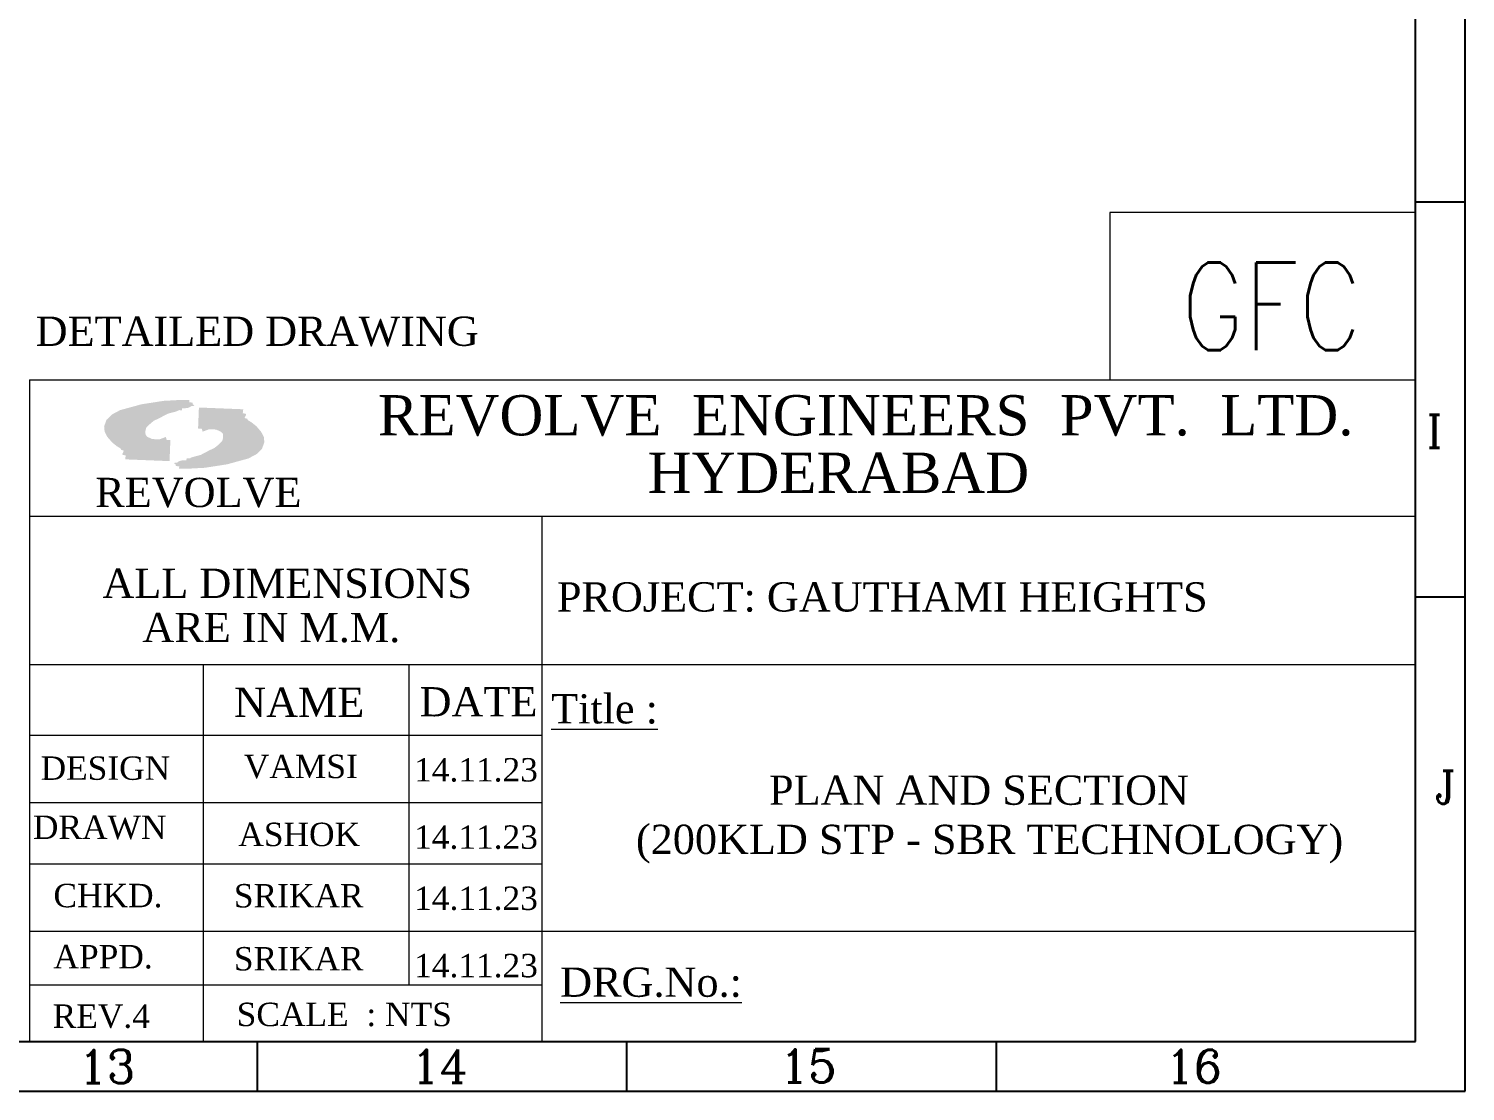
# Model space of a CAD drawing. Header units: millimetres. Extents: x -586673698 to -573385747, y -389867798 to -389752240.
# Drawn here: x -586616213 to -586598554, y -389809116 to -389796053 of the extents above; entities that cross this region are included whole.
import ezdxf

# ---------------------------------------------------------------- set-up
doc = ezdxf.new("R2010")
doc.units = ezdxf.units.MM
doc.header["$LTSCALE"] = 100
for name, color, linetype in [('A-TEXT-ROOM-100', 4, 'Continuous'), ('DT-PL-SHAFT', 230, 'Continuous'), ('LINE', 9, 'Continuous'), ('T', 2, 'Continuous')]:
    doc.layers.add(name, color=color, linetype=linetype)
doc.styles.add('ROMANTIC', font='romantic.ttf')
doc.styles.add('simplex-0.8', font='simplex.shx', dxfattribs={"width": 0.8})
doc.styles.add('style1', font='romanc.shx')

# ---------------------------------------------------------------- blocks, each defined once
blk = doc.blocks.new('SHEET')
at = {"color": 7}
for p, q in [((1476, -988.65), (1476, 13.35)), ((1464, -976.65), (1464, 1.35)), ((1464, -773.85), (1476, -773.85)), ((1464, -869.25), (1476, -869.25)), ((12, -976.65), (1464, -976.65)), ((1184.25, -976.65), (1184.25, -988.65)), ((1273.5, -976.65), (1273.5, -988.65)), ((1273.5, -976.65), (1273.5, -988.65)), ((1362.75, -976.65), (1362.75, -988.65)), ((0, -988.65), (1476, -988.65))]:
    blk.add_line(p, q, dxfattribs=at)
at = {"layer": 'T', "color": 7, "style": 'style1'}
for s, p in [('I', (1466.67, -833.27)), ('J', (1468.63, -919.24)), ('13', (1141.11, -986.68)), ('14', (1221.44, -986.58)), ('15', (1310.48, -986.52)), ('16', (1403.6, -986.64))]:
    blk.add_text(s, height=8, dxfattribs=at).set_placement(p)

msp = doc.modelspace()

# ---------------------------------------------------------------- hatches: boundary and pattern name
at = {"linetype": 'ByBlock', "lineweight": 13}
for points in [[(-586615258.5, -389800862.4), (-586615286.4, -389800943.3), (-586615280.7, -389801005.1), (-586615246.4, -389801072), (-586615187.5, -389801140), (-586615127.8, -389801187.5), (-586615083.7, -389801213.8), (-586615076.2, -389801230.5), (-586615043.7, -389801240), (-586615061.7, -389801280.3), (-586615058.1, -389801292.8), (-586615021.4, -389801298.3), (-586615027.5, -389801347.3), (-586614482.3, -389801369.1), (-586614472, -389801111.2), (-586614517.1, -389801109.4), (-586614527.9, -389801072), (-586614607.1, -389801101.7), (-586614693.2, -389801098.2), (-586614753.7, -389801071.2), (-586614777.3, -389801045.7), (-586614779.6, -389801000.5), (-586614769.8, -389800959.9), (-586614744, -389800932.2), (-586614714.2, -389800904.7), (-586614676, -389800873.4), (-586614604.8, -389800839.3), (-586614504.2, -389800786), (-586614396.3, -389800757.5), (-586614366.9, -389800742.2), (-586614330, -389800743.7), (-586614329.1, -389800719.2), (-586614267.4, -389800717.5), (-586614234.1, -389800706.5), (-586614213, -389800691), (-586614188.4, -389800692), (-586614175.8, -389800684.3), (-586614195.8, -389800671.2), (-586614199, -389800650.5), (-586614239.9, -389800644.8), (-586614238.7, -389800616.2), (-586614337.3, -389800616.3), (-586614555.3, -389800628.1), (-586614828, -389800670.5), (-586615089.5, -389800742.1), (-586615190.2, -389800795.5)], [(-586615258.5, -389800862.4), (-586615286.4, -389800943.3), (-586615280.7, -389801005.1), (-586615246.4, -389801072), (-586615187.5, -389801140), (-586615127.8, -389801187.5), (-586615083.7, -389801213.8), (-586615076.2, -389801230.5), (-586615043.7, -389801240), (-586615061.7, -389801280.3), (-586615058.1, -389801292.8), (-586615021.4, -389801298.3), (-586615027.5, -389801347.3), (-586614482.3, -389801369.1), (-586614472, -389801111.2), (-586614517.1, -389801109.4), (-586614527.9, -389801072), (-586614607.1, -389801101.7), (-586614693.2, -389801098.2), (-586614753.7, -389801071.2), (-586614777.3, -389801045.7), (-586614779.6, -389801000.5), (-586614769.8, -389800959.9), (-586614744, -389800932.2), (-586614714.2, -389800904.7), (-586614676, -389800873.4), (-586614604.8, -389800839.3), (-586614504.2, -389800786), (-586614396.3, -389800757.5), (-586614366.9, -389800742.2), (-586614330, -389800743.7), (-586614329.1, -389800719.2), (-586614267.4, -389800717.5), (-586614234.1, -389800706.5), (-586614213, -389800691), (-586614188.4, -389800692), (-586614175.8, -389800684.3), (-586614195.8, -389800671.2), (-586614199, -389800650.5), (-586614239.9, -389800644.8), (-586614238.7, -389800616.2), (-586614337.3, -389800616.3), (-586614555.3, -389800628.1), (-586614828, -389800670.5), (-586615089.5, -389800742.1), (-586615190.2, -389800795.5)], [(-586615258.5, -389800862.4), (-586615286.4, -389800943.3), (-586615280.7, -389801005.1), (-586615246.4, -389801072), (-586615187.5, -389801140), (-586615127.8, -389801187.5), (-586615083.7, -389801213.8), (-586615076.2, -389801230.5), (-586615043.7, -389801240), (-586615061.7, -389801280.3), (-586615058.1, -389801292.8), (-586615021.4, -389801298.3), (-586615027.5, -389801347.3), (-586614482.3, -389801369.1), (-586614472, -389801111.2), (-586614517.1, -389801109.4), (-586614527.9, -389801072), (-586614607.1, -389801101.7), (-586614693.2, -389801098.2), (-586614753.7, -389801071.2), (-586614777.3, -389801045.7), (-586614779.6, -389801000.5), (-586614769.8, -389800959.9), (-586614744, -389800932.2), (-586614714.2, -389800904.7), (-586614676, -389800873.4), (-586614604.8, -389800839.3), (-586614504.2, -389800786), (-586614396.3, -389800757.5), (-586614366.9, -389800742.2), (-586614330, -389800743.7), (-586614329.1, -389800719.2), (-586614267.4, -389800717.5), (-586614234.1, -389800706.5), (-586614213, -389800691), (-586614188.4, -389800692), (-586614175.8, -389800684.3), (-586614195.8, -389800671.2), (-586614199, -389800650.5), (-586614239.9, -389800644.8), (-586614238.7, -389800616.2), (-586614337.3, -389800616.3), (-586614555.3, -389800628.1), (-586614828, -389800670.5), (-586615089.5, -389800742.1), (-586615190.2, -389800795.5)], [(-586615258.5, -389800862.4), (-586615286.4, -389800943.3), (-586615280.7, -389801005.1), (-586615246.4, -389801072), (-586615187.5, -389801140), (-586615127.8, -389801187.5), (-586615083.7, -389801213.8), (-586615076.2, -389801230.5), (-586615043.7, -389801240), (-586615061.7, -389801280.3), (-586615058.1, -389801292.8), (-586615021.4, -389801298.3), (-586615027.5, -389801347.3), (-586614482.3, -389801369.1), (-586614472, -389801111.2), (-586614517.1, -389801109.4), (-586614527.9, -389801072), (-586614607.1, -389801101.7), (-586614693.2, -389801098.2), (-586614753.7, -389801071.2), (-586614777.3, -389801045.7), (-586614779.6, -389801000.5), (-586614769.8, -389800959.9), (-586614744, -389800932.2), (-586614714.2, -389800904.7), (-586614676, -389800873.4), (-586614604.8, -389800839.3), (-586614504.2, -389800786), (-586614396.3, -389800757.5), (-586614366.9, -389800742.2), (-586614330, -389800743.7), (-586614329.1, -389800719.2), (-586614267.4, -389800717.5), (-586614234.1, -389800706.5), (-586614213, -389800691), (-586614188.4, -389800692), (-586614175.8, -389800684.3), (-586614195.8, -389800671.2), (-586614199, -389800650.5), (-586614239.9, -389800644.8), (-586614238.7, -389800616.2), (-586614337.3, -389800616.3), (-586614555.3, -389800628.1), (-586614828, -389800670.5), (-586615089.5, -389800742.1), (-586615190.2, -389800795.5)], [(-586615258.5, -389800862.4), (-586615286.4, -389800943.3), (-586615280.7, -389801005.1), (-586615246.4, -389801072), (-586615187.5, -389801140), (-586615127.8, -389801187.5), (-586615083.7, -389801213.8), (-586615076.2, -389801230.5), (-586615043.7, -389801240), (-586615061.7, -389801280.3), (-586615058.1, -389801292.8), (-586615021.4, -389801298.3), (-586615027.5, -389801347.3), (-586614482.3, -389801369.1), (-586614472, -389801111.2), (-586614517.1, -389801109.4), (-586614527.9, -389801072), (-586614607.1, -389801101.7), (-586614693.2, -389801098.2), (-586614753.7, -389801071.2), (-586614777.3, -389801045.7), (-586614779.6, -389801000.5), (-586614769.8, -389800959.9), (-586614744, -389800932.2), (-586614714.2, -389800904.7), (-586614676, -389800873.4), (-586614604.8, -389800839.3), (-586614504.2, -389800786), (-586614396.3, -389800757.5), (-586614366.9, -389800742.2), (-586614330, -389800743.7), (-586614329.1, -389800719.2), (-586614267.4, -389800717.5), (-586614234.1, -389800706.5), (-586614213, -389800691), (-586614188.4, -389800692), (-586614175.8, -389800684.3), (-586614195.8, -389800671.2), (-586614199, -389800650.5), (-586614239.9, -389800644.8), (-586614238.7, -389800616.2), (-586614337.3, -389800616.3), (-586614555.3, -389800628.1), (-586614828, -389800670.5), (-586615089.5, -389800742.1), (-586615190.2, -389800795.5)], [(-586615258.5, -389800862.4), (-586615286.4, -389800943.3), (-586615280.7, -389801005.1), (-586615246.4, -389801072), (-586615187.5, -389801140), (-586615127.8, -389801187.5), (-586615083.7, -389801213.8), (-586615076.2, -389801230.5), (-586615043.7, -389801240), (-586615061.7, -389801280.3), (-586615058.1, -389801292.8), (-586615021.4, -389801298.3), (-586615027.5, -389801347.3), (-586614482.3, -389801369.1), (-586614472, -389801111.2), (-586614517.1, -389801109.4), (-586614527.9, -389801072), (-586614607.1, -389801101.7), (-586614693.2, -389801098.2), (-586614753.7, -389801071.2), (-586614777.3, -389801045.7), (-586614779.6, -389801000.5), (-586614769.8, -389800959.9), (-586614744, -389800932.2), (-586614714.2, -389800904.7), (-586614676, -389800873.4), (-586614604.8, -389800839.3), (-586614504.2, -389800786), (-586614396.3, -389800757.5), (-586614366.9, -389800742.2), (-586614330, -389800743.7), (-586614329.1, -389800719.2), (-586614267.4, -389800717.5), (-586614234.1, -389800706.5), (-586614213, -389800691), (-586614188.4, -389800692), (-586614175.8, -389800684.3), (-586614195.8, -389800671.2), (-586614199, -389800650.5), (-586614239.9, -389800644.8), (-586614238.7, -389800616.2), (-586614337.3, -389800616.3), (-586614555.3, -389800628.1), (-586614828, -389800670.5), (-586615089.5, -389800742.1), (-586615190.2, -389800795.5)], [(-586615258.5, -389800862.4), (-586615286.4, -389800943.3), (-586615280.7, -389801005.1), (-586615246.4, -389801072), (-586615187.5, -389801140), (-586615127.8, -389801187.5), (-586615083.7, -389801213.8), (-586615076.2, -389801230.5), (-586615043.7, -389801240), (-586615061.7, -389801280.3), (-586615058.1, -389801292.8), (-586615021.4, -389801298.3), (-586615027.5, -389801347.3), (-586614482.3, -389801369.1), (-586614472, -389801111.2), (-586614517.1, -389801109.4), (-586614527.9, -389801072), (-586614607.1, -389801101.7), (-586614693.2, -389801098.2), (-586614753.7, -389801071.2), (-586614777.3, -389801045.7), (-586614779.6, -389801000.5), (-586614769.8, -389800959.9), (-586614744, -389800932.2), (-586614714.2, -389800904.7), (-586614676, -389800873.4), (-586614604.8, -389800839.3), (-586614504.2, -389800786), (-586614396.3, -389800757.5), (-586614366.9, -389800742.2), (-586614330, -389800743.7), (-586614329.1, -389800719.2), (-586614267.4, -389800717.5), (-586614234.1, -389800706.5), (-586614213, -389800691), (-586614188.4, -389800692), (-586614175.8, -389800684.3), (-586614195.8, -389800671.2), (-586614199, -389800650.5), (-586614239.9, -389800644.8), (-586614238.7, -389800616.2), (-586614337.3, -389800616.3), (-586614555.3, -389800628.1), (-586614828, -389800670.5), (-586615089.5, -389800742.1), (-586615190.2, -389800795.5)], [(-586615258.5, -389800862.4), (-586615286.4, -389800943.3), (-586615280.7, -389801005.1), (-586615246.4, -389801072), (-586615187.5, -389801140), (-586615127.8, -389801187.5), (-586615083.7, -389801213.8), (-586615076.2, -389801230.5), (-586615043.7, -389801240), (-586615061.7, -389801280.3), (-586615058.1, -389801292.8), (-586615021.4, -389801298.3), (-586615027.5, -389801347.3), (-586614482.3, -389801369.1), (-586614472, -389801111.2), (-586614517.1, -389801109.4), (-586614527.9, -389801072), (-586614607.1, -389801101.7), (-586614693.2, -389801098.2), (-586614753.7, -389801071.2), (-586614777.3, -389801045.7), (-586614779.6, -389801000.5), (-586614769.8, -389800959.9), (-586614744, -389800932.2), (-586614714.2, -389800904.7), (-586614676, -389800873.4), (-586614604.8, -389800839.3), (-586614504.2, -389800786), (-586614396.3, -389800757.5), (-586614366.9, -389800742.2), (-586614330, -389800743.7), (-586614329.1, -389800719.2), (-586614267.4, -389800717.5), (-586614234.1, -389800706.5), (-586614213, -389800691), (-586614188.4, -389800692), (-586614175.8, -389800684.3), (-586614195.8, -389800671.2), (-586614199, -389800650.5), (-586614239.9, -389800644.8), (-586614238.7, -389800616.2), (-586614337.3, -389800616.3), (-586614555.3, -389800628.1), (-586614828, -389800670.5), (-586615089.5, -389800742.1), (-586615190.2, -389800795.5)], [(-586613345, -389801216.6), (-586613317.2, -389801135.7), (-586613322.9, -389801073.9), (-586613357.2, -389801007), (-586613416, -389800939), (-586613475.7, -389800891.5), (-586613519.8, -389800865.2), (-586613527.4, -389800848.5), (-586613559.9, -389800839), (-586613541.8, -389800798.7), (-586613545.4, -389800786.2), (-586613582.2, -389800780.7), (-586613576.1, -389800731.7), (-586614121.3, -389800709.9), (-586614131.6, -389800967.8), (-586614086.5, -389800969.6), (-586614075.7, -389801007), (-586613996.5, -389800977.3), (-586613910.4, -389800980.8), (-586613849.9, -389801007.8), (-586613826.3, -389801033.3), (-586613824, -389801078.5), (-586613833.8, -389801119.1), (-586613859.5, -389801146.8), (-586613889.4, -389801174.3), (-586613927.6, -389801205.6), (-586613998.7, -389801239.7), (-586614099.4, -389801293), (-586614207.3, -389801321.5), (-586614236.6, -389801336.8), (-586614273.5, -389801335.3), (-586614274.5, -389801359.8), (-586614336.2, -389801361.5), (-586614369.4, -389801372.5), (-586614390.6, -389801388), (-586614415.2, -389801387), (-586614427.8, -389801394.7), (-586614407.8, -389801407.8), (-586614404.5, -389801428.5), (-586614363.7, -389801434.2), (-586614364.8, -389801462.8), (-586614266.3, -389801462.7), (-586614048.2, -389801450.9), (-586613775.6, -389801408.5), (-586613514.1, -389801336.9), (-586613413.4, -389801283.5)], [(-586613345, -389801216.6), (-586613317.2, -389801135.7), (-586613322.9, -389801073.9), (-586613357.2, -389801007), (-586613416, -389800939), (-586613475.7, -389800891.5), (-586613519.8, -389800865.2), (-586613527.4, -389800848.5), (-586613559.9, -389800839), (-586613541.8, -389800798.7), (-586613545.4, -389800786.2), (-586613582.2, -389800780.7), (-586613576.1, -389800731.7), (-586614121.3, -389800709.9), (-586614131.6, -389800967.8), (-586614086.5, -389800969.6), (-586614075.7, -389801007), (-586613996.5, -389800977.3), (-586613910.4, -389800980.8), (-586613849.9, -389801007.8), (-586613826.3, -389801033.3), (-586613824, -389801078.5), (-586613833.8, -389801119.1), (-586613859.5, -389801146.8), (-586613889.4, -389801174.3), (-586613927.6, -389801205.6), (-586613998.7, -389801239.7), (-586614099.4, -389801293), (-586614207.3, -389801321.5), (-586614236.6, -389801336.8), (-586614273.5, -389801335.3), (-586614274.5, -389801359.8), (-586614336.2, -389801361.5), (-586614369.4, -389801372.5), (-586614390.6, -389801388), (-586614415.2, -389801387), (-586614427.8, -389801394.7), (-586614407.8, -389801407.8), (-586614404.5, -389801428.5), (-586614363.7, -389801434.2), (-586614364.8, -389801462.8), (-586614266.3, -389801462.7), (-586614048.2, -389801450.9), (-586613775.6, -389801408.5), (-586613514.1, -389801336.9), (-586613413.4, -389801283.5)], [(-586613345, -389801216.6), (-586613317.2, -389801135.7), (-586613322.9, -389801073.9), (-586613357.2, -389801007), (-586613416, -389800939), (-586613475.7, -389800891.5), (-586613519.8, -389800865.2), (-586613527.4, -389800848.5), (-586613559.9, -389800839), (-586613541.8, -389800798.7), (-586613545.4, -389800786.2), (-586613582.2, -389800780.7), (-586613576.1, -389800731.7), (-586614121.3, -389800709.9), (-586614131.6, -389800967.8), (-586614086.5, -389800969.6), (-586614075.7, -389801007), (-586613996.5, -389800977.3), (-586613910.4, -389800980.8), (-586613849.9, -389801007.8), (-586613826.3, -389801033.3), (-586613824, -389801078.5), (-586613833.8, -389801119.1), (-586613859.5, -389801146.8), (-586613889.4, -389801174.3), (-586613927.6, -389801205.6), (-586613998.7, -389801239.7), (-586614099.4, -389801293), (-586614207.3, -389801321.5), (-586614236.6, -389801336.8), (-586614273.5, -389801335.3), (-586614274.5, -389801359.8), (-586614336.2, -389801361.5), (-586614369.4, -389801372.5), (-586614390.6, -389801388), (-586614415.2, -389801387), (-586614427.8, -389801394.7), (-586614407.8, -389801407.8), (-586614404.5, -389801428.5), (-586614363.7, -389801434.2), (-586614364.8, -389801462.8), (-586614266.3, -389801462.7), (-586614048.2, -389801450.9), (-586613775.6, -389801408.5), (-586613514.1, -389801336.9), (-586613413.4, -389801283.5)], [(-586613345, -389801216.6), (-586613317.2, -389801135.7), (-586613322.9, -389801073.9), (-586613357.2, -389801007), (-586613416, -389800939), (-586613475.7, -389800891.5), (-586613519.8, -389800865.2), (-586613527.4, -389800848.5), (-586613559.9, -389800839), (-586613541.8, -389800798.7), (-586613545.4, -389800786.2), (-586613582.2, -389800780.7), (-586613576.1, -389800731.7), (-586614121.3, -389800709.9), (-586614131.6, -389800967.8), (-586614086.5, -389800969.6), (-586614075.7, -389801007), (-586613996.5, -389800977.3), (-586613910.4, -389800980.8), (-586613849.9, -389801007.8), (-586613826.3, -389801033.3), (-586613824, -389801078.5), (-586613833.8, -389801119.1), (-586613859.5, -389801146.8), (-586613889.4, -389801174.3), (-586613927.6, -389801205.6), (-586613998.7, -389801239.7), (-586614099.4, -389801293), (-586614207.3, -389801321.5), (-586614236.6, -389801336.8), (-586614273.5, -389801335.3), (-586614274.5, -389801359.8), (-586614336.2, -389801361.5), (-586614369.4, -389801372.5), (-586614390.6, -389801388), (-586614415.2, -389801387), (-586614427.8, -389801394.7), (-586614407.8, -389801407.8), (-586614404.5, -389801428.5), (-586614363.7, -389801434.2), (-586614364.8, -389801462.8), (-586614266.3, -389801462.7), (-586614048.2, -389801450.9), (-586613775.6, -389801408.5), (-586613514.1, -389801336.9), (-586613413.4, -389801283.5)], [(-586613345, -389801216.6), (-586613317.2, -389801135.7), (-586613322.9, -389801073.9), (-586613357.2, -389801007), (-586613416, -389800939), (-586613475.7, -389800891.5), (-586613519.8, -389800865.2), (-586613527.4, -389800848.5), (-586613559.9, -389800839), (-586613541.8, -389800798.7), (-586613545.4, -389800786.2), (-586613582.2, -389800780.7), (-586613576.1, -389800731.7), (-586614121.3, -389800709.9), (-586614131.6, -389800967.8), (-586614086.5, -389800969.6), (-586614075.7, -389801007), (-586613996.5, -389800977.3), (-586613910.4, -389800980.8), (-586613849.9, -389801007.8), (-586613826.3, -389801033.3), (-586613824, -389801078.5), (-586613833.8, -389801119.1), (-586613859.5, -389801146.8), (-586613889.4, -389801174.3), (-586613927.6, -389801205.6), (-586613998.7, -389801239.7), (-586614099.4, -389801293), (-586614207.3, -389801321.5), (-586614236.6, -389801336.8), (-586614273.5, -389801335.3), (-586614274.5, -389801359.8), (-586614336.2, -389801361.5), (-586614369.4, -389801372.5), (-586614390.6, -389801388), (-586614415.2, -389801387), (-586614427.8, -389801394.7), (-586614407.8, -389801407.8), (-586614404.5, -389801428.5), (-586614363.7, -389801434.2), (-586614364.8, -389801462.8), (-586614266.3, -389801462.7), (-586614048.2, -389801450.9), (-586613775.6, -389801408.5), (-586613514.1, -389801336.9), (-586613413.4, -389801283.5)], [(-586613345, -389801216.6), (-586613317.2, -389801135.7), (-586613322.9, -389801073.9), (-586613357.2, -389801007), (-586613416, -389800939), (-586613475.7, -389800891.5), (-586613519.8, -389800865.2), (-586613527.4, -389800848.5), (-586613559.9, -389800839), (-586613541.8, -389800798.7), (-586613545.4, -389800786.2), (-586613582.2, -389800780.7), (-586613576.1, -389800731.7), (-586614121.3, -389800709.9), (-586614131.6, -389800967.8), (-586614086.5, -389800969.6), (-586614075.7, -389801007), (-586613996.5, -389800977.3), (-586613910.4, -389800980.8), (-586613849.9, -389801007.8), (-586613826.3, -389801033.3), (-586613824, -389801078.5), (-586613833.8, -389801119.1), (-586613859.5, -389801146.8), (-586613889.4, -389801174.3), (-586613927.6, -389801205.6), (-586613998.7, -389801239.7), (-586614099.4, -389801293), (-586614207.3, -389801321.5), (-586614236.6, -389801336.8), (-586614273.5, -389801335.3), (-586614274.5, -389801359.8), (-586614336.2, -389801361.5), (-586614369.4, -389801372.5), (-586614390.6, -389801388), (-586614415.2, -389801387), (-586614427.8, -389801394.7), (-586614407.8, -389801407.8), (-586614404.5, -389801428.5), (-586614363.7, -389801434.2), (-586614364.8, -389801462.8), (-586614266.3, -389801462.7), (-586614048.2, -389801450.9), (-586613775.6, -389801408.5), (-586613514.1, -389801336.9), (-586613413.4, -389801283.5)], [(-586613345, -389801216.6), (-586613317.2, -389801135.7), (-586613322.9, -389801073.9), (-586613357.2, -389801007), (-586613416, -389800939), (-586613475.7, -389800891.5), (-586613519.8, -389800865.2), (-586613527.4, -389800848.5), (-586613559.9, -389800839), (-586613541.8, -389800798.7), (-586613545.4, -389800786.2), (-586613582.2, -389800780.7), (-586613576.1, -389800731.7), (-586614121.3, -389800709.9), (-586614131.6, -389800967.8), (-586614086.5, -389800969.6), (-586614075.7, -389801007), (-586613996.5, -389800977.3), (-586613910.4, -389800980.8), (-586613849.9, -389801007.8), (-586613826.3, -389801033.3), (-586613824, -389801078.5), (-586613833.8, -389801119.1), (-586613859.5, -389801146.8), (-586613889.4, -389801174.3), (-586613927.6, -389801205.6), (-586613998.7, -389801239.7), (-586614099.4, -389801293), (-586614207.3, -389801321.5), (-586614236.6, -389801336.8), (-586614273.5, -389801335.3), (-586614274.5, -389801359.8), (-586614336.2, -389801361.5), (-586614369.4, -389801372.5), (-586614390.6, -389801388), (-586614415.2, -389801387), (-586614427.8, -389801394.7), (-586614407.8, -389801407.8), (-586614404.5, -389801428.5), (-586614363.7, -389801434.2), (-586614364.8, -389801462.8), (-586614266.3, -389801462.7), (-586614048.2, -389801450.9), (-586613775.6, -389801408.5), (-586613514.1, -389801336.9), (-586613413.4, -389801283.5)], [(-586613345, -389801216.6), (-586613317.2, -389801135.7), (-586613322.9, -389801073.9), (-586613357.2, -389801007), (-586613416, -389800939), (-586613475.7, -389800891.5), (-586613519.8, -389800865.2), (-586613527.4, -389800848.5), (-586613559.9, -389800839), (-586613541.8, -389800798.7), (-586613545.4, -389800786.2), (-586613582.2, -389800780.7), (-586613576.1, -389800731.7), (-586614121.3, -389800709.9), (-586614131.6, -389800967.8), (-586614086.5, -389800969.6), (-586614075.7, -389801007), (-586613996.5, -389800977.3), (-586613910.4, -389800980.8), (-586613849.9, -389801007.8), (-586613826.3, -389801033.3), (-586613824, -389801078.5), (-586613833.8, -389801119.1), (-586613859.5, -389801146.8), (-586613889.4, -389801174.3), (-586613927.6, -389801205.6), (-586613998.7, -389801239.7), (-586614099.4, -389801293), (-586614207.3, -389801321.5), (-586614236.6, -389801336.8), (-586614273.5, -389801335.3), (-586614274.5, -389801359.8), (-586614336.2, -389801361.5), (-586614369.4, -389801372.5), (-586614390.6, -389801388), (-586614415.2, -389801387), (-586614427.8, -389801394.7), (-586614407.8, -389801407.8), (-586614404.5, -389801428.5), (-586614363.7, -389801434.2), (-586614364.8, -389801462.8), (-586614266.3, -389801462.7), (-586614048.2, -389801450.9), (-586613775.6, -389801408.5), (-586613514.1, -389801336.9), (-586613413.4, -389801283.5)]]:
    msp.add_hatch(color=140, dxfattribs=at).paths.add_polyline_path(points)
at = {"layer": 'DT-PL-SHAFT', "lineweight": 13, "ltscale": 15}
h = msp.add_hatch(dxfattribs=at)
h.set_pattern_fill('AR-B88', color=4, scale=20)
h.set_pattern_definition([(0, (-585754551.69, -389664685.21), (0, 160), []), (90, (-585754551.69, -389664685.214), (-80, 160), [160, -160])])
h.paths.add_polyline_path([(-586603668.5, -389796815.4), (-586603668.5, -389796506.3)], flags=16)
h.paths.add_polyline_path([(-586630729.4, -389796910.9), (-586630729.4, -389796310.9), (-586638029.2, -389796310.9), (-586638029.2, -389796910.9)])

# ---------------------------------------------------------------- linework, layer by layer
at = {"color": 7, "linetype": 'ByBlock', "lineweight": 13}
for p, q in [((-586616203.9, -389800369.7, -234.9), (-586599164.5, -389800369.7, -234.9)), ((-586616203.9, -389800369.7, -234.9), (-586616203.9, -389808505.4, -234.9)), ((-586616203.9, -389800369.7, -234.9), (-586599164.5, -389800369.7, -234.9)), ((-586616203.9, -389800369.7, -234.9), (-586599164.5, -389800369.7, -234.9)), ((-586616203.9, -389800369.7, -234.9), (-586599164.5, -389800369.7, -234.9)), ((-586616203.9, -389802044.8, -234.9), (-586599164.5, -389802044.8, -234.9)), ((-586616203.9, -389802044.8, -234.9), (-586599164.5, -389802044.8, -234.9)), ((-586616203.9, -389802044.8, -234.9), (-586599164.5, -389802044.8, -234.9)), ((-586616203.9, -389802044.8, -234.9), (-586599164.5, -389802044.8, -234.9)), ((-586616203.9, -389802044.8, -234.9), (-586599164.5, -389802044.8, -234.9)), ((-586616203.9, -389802044.8, -234.9), (-586599164.5, -389802044.8, -234.9)), ((-586616203.9, -389802044.8, -234.9), (-586599164.5, -389802044.8, -234.9)), ((-586616203.9, -389802044.8, -234.9), (-586599164.5, -389802044.8, -234.9)), ((-586609900.3, -389808504.2, -234.9), (-586609900.3, -389802044.8, -234.9)), ((-586609900.3, -389808504.2, -234.9), (-586609900.3, -389802044.8, -234.9)), ((-586609900.3, -389808504.2, -234.9), (-586609900.3, -389802044.8, -234.9)), ((-586609900.3, -389808504.2, -234.9), (-586609900.3, -389802044.8, -234.9)), ((-586609900.3, -389808504.2, -234.9), (-586609900.3, -389802044.8, -234.9)), ((-586609900.3, -389808504.2, -234.9), (-586609900.3, -389802044.8, -234.9)), ((-586609900.3, -389808504.2, -234.9), (-586609900.3, -389802044.8, -234.9)), ((-586609900.3, -389808504.2, -234.9), (-586609900.3, -389802044.8, -234.9)), ((-586616203.9, -389803869.1, -234.9), (-586609900.3, -389803869.1, -234.9)), ((-586616203.9, -389803869.1, -234.9), (-586609900.3, -389803869.1, -234.9)), ((-586616203.9, -389803869.1, -234.9), (-586609900.3, -389803869.1, -234.9)), ((-586616203.9, -389803869.1, -234.9), (-586609900.3, -389803869.1, -234.9)), ((-586616203.9, -389803869.1, -234.9), (-586609900.3, -389803869.1, -234.9)), ((-586616203.9, -389803869.1, -234.9), (-586609900.3, -389803869.1, -234.9)), ((-586616203.9, -389803869.1, -234.9), (-586609900.3, -389803869.1, -234.9)), ((-586616203.9, -389803869.1, -234.9), (-586609900.3, -389803869.1, -234.9)), ((-586614065.1, -389808504.2, -234.9), (-586614065.1, -389803869.1, -234.9)), ((-586614065.1, -389808504.2, -234.9), (-586614065.1, -389803869.1, -234.9)), ((-586614065.1, -389808504.2, -234.9), (-586614065.1, -389803869.1, -234.9)), ((-586614065.1, -389808504.2, -234.9), (-586614065.1, -389803869.1, -234.9)), ((-586614065.1, -389808504.2, -234.9), (-586614065.1, -389803869.1, -234.9)), ((-586614065.1, -389808504.2, -234.9), (-586614065.1, -389803869.1, -234.9)), ((-586614065.1, -389808504.2, -234.9), (-586614065.1, -389803869.1, -234.9)), ((-586614065.1, -389808504.2, -234.9), (-586614065.1, -389803869.1, -234.9)), ((-586611536.3, -389807808.6, -234.9), (-586611536.3, -389803869.1, -234.9)), ((-586611536.3, -389807808.6, -234.9), (-586611536.3, -389803869.1, -234.9)), ((-586611536.3, -389807808.6, -234.9), (-586611536.3, -389803869.1, -234.9)), ((-586611536.3, -389807808.6, -234.9), (-586611536.3, -389803869.1, -234.9)), ((-586611536.3, -389807808.6, -234.9), (-586611536.3, -389803869.1, -234.9)), ((-586611536.3, -389807808.6, -234.9), (-586611536.3, -389803869.1, -234.9)), ((-586611536.3, -389807808.6, -234.9), (-586611536.3, -389803869.1, -234.9)), ((-586611536.3, -389807808.6, -234.9), (-586611536.3, -389803869.1, -234.9)), ((-586609900.3, -389803869.1, -234.9), (-586599164.5, -389803869.1, -234.9)), ((-586609900.3, -389803869.1, -234.9), (-586599164.5, -389803869.1, -234.9)), ((-586609900.3, -389803869.1, -234.9), (-586599164.5, -389803869.1, -234.9)), ((-586609900.3, -389803869.1, -234.9), (-586599164.5, -389803869.1, -234.9)), ((-586609900.3, -389803869.1, -234.9), (-586599164.5, -389803869.1, -234.9)), ((-586609900.3, -389803869.1, -234.9), (-586599164.5, -389803869.1, -234.9)), ((-586609900.3, -389803869.1, -234.9), (-586599164.5, -389803869.1, -234.9)), ((-586609900.3, -389803869.1, -234.9), (-586599164.5, -389803869.1, -234.9)), ((-586616203.9, -389804740.3, -234.9), (-586609900.3, -389804740.3, -234.9)), ((-586616203.9, -389804740.3, -234.9), (-586609900.3, -389804740.3, -234.9)), ((-586616203.9, -389804740.3, -234.9), (-586609900.3, -389804740.3, -234.9)), ((-586616203.9, -389804740.3, -234.9), (-586609900.3, -389804740.3, -234.9)), ((-586616203.9, -389804740.3, -234.9), (-586609900.3, -389804740.3, -234.9)), ((-586616203.9, -389804740.3, -234.9), (-586609900.3, -389804740.3, -234.9)), ((-586616203.9, -389804740.3, -234.9), (-586609900.3, -389804740.3, -234.9)), ((-586616203.9, -389804740.3, -234.9), (-586609900.3, -389804740.3, -234.9)), ((-586616203.9, -389805567.6, -234.9), (-586609900.3, -389805567.6, -234.9)), ((-586616203.9, -389805567.6, -234.9), (-586609900.3, -389805567.6, -234.9)), ((-586616203.9, -389805567.6, -234.9), (-586609900.3, -389805567.6, -234.9)), ((-586616203.9, -389805567.6, -234.9), (-586609900.3, -389805567.6, -234.9)), ((-586616203.9, -389805567.6, -234.9), (-586609900.3, -389805567.6, -234.9)), ((-586616203.9, -389805567.6, -234.9), (-586609900.3, -389805567.6, -234.9)), ((-586616203.9, -389805567.6, -234.9), (-586609900.3, -389805567.6, -234.9)), ((-586616203.9, -389805567.6, -234.9), (-586609900.3, -389805567.6, -234.9)), ((-586616203.9, -389806319.7, -234.9), (-586609900.3, -389806319.7, -234.9)), ((-586616203.9, -389806319.7, -234.9), (-586609900.3, -389806319.7, -234.9)), ((-586616203.9, -389806319.7, -234.9), (-586609900.3, -389806319.7, -234.9)), ((-586616203.9, -389806319.7, -234.9), (-586609900.3, -389806319.7, -234.9)), ((-586616203.9, -389806319.7, -234.9), (-586609900.3, -389806319.7, -234.9)), ((-586616203.9, -389806319.7, -234.9), (-586609900.3, -389806319.7, -234.9)), ((-586616203.9, -389806319.7, -234.9), (-586609900.3, -389806319.7, -234.9)), ((-586616203.9, -389806319.7, -234.9), (-586609900.3, -389806319.7, -234.9)), ((-586616203.9, -389807147.1, -234.9), (-586599164.5, -389807147.1, -234.9)), ((-586616203.9, -389807147.1, -234.9), (-586599164.5, -389807147.1, -234.9)), ((-586616203.9, -389807147.1, -234.9), (-586599164.5, -389807147.1, -234.9)), ((-586616203.9, -389807147.1, -234.9), (-586599164.5, -389807147.1, -234.9)), ((-586616203.9, -389807147.1, -234.9), (-586599164.5, -389807147.1, -234.9)), ((-586616203.9, -389807147.1, -234.9), (-586599164.5, -389807147.1, -234.9)), ((-586616203.9, -389807147.1, -234.9), (-586599164.5, -389807147.1, -234.9)), ((-586616203.9, -389807147.1, -234.9), (-586599164.5, -389807147.1, -234.9)), ((-586616203.9, -389807808.6, -234.9), (-586609900.3, -389807808.6, -234.9)), ((-586616203.9, -389807808.6, -234.9), (-586609900.3, -389807808.6, -234.9)), ((-586616203.9, -389807808.6, -234.9), (-586609900.3, -389807808.6, -234.9)), ((-586616203.9, -389807808.6, -234.9), (-586609900.3, -389807808.6, -234.9)), ((-586616203.9, -389807808.6, -234.9), (-586609900.3, -389807808.6, -234.9)), ((-586616203.9, -389807808.6, -234.9), (-586609900.3, -389807808.6, -234.9)), ((-586616203.9, -389807808.6, -234.9), (-586609900.3, -389807808.6, -234.9)), ((-586616203.9, -389807808.6, -234.9), (-586609900.3, -389807808.6, -234.9))]:
    msp.add_line(p, q, dxfattribs=at)
at = {"layer": 'A-TEXT-ROOM-100', "linetype": 'ByBlock', "lineweight": 9, "elevation": -234.9}
msp.add_lwpolyline([(-586602921.2, -389800369.7), (-586599164.5, -389800369.7), (-586599164.5, -389798311.7), (-586602921.2, -389798311.7)], close=True, dxfattribs=at)

# ---------------------------------------------------------------- texts
at = {"color": 140, "linetype": 'ByBlock', "lineweight": 13, "style": 'ROMANTIC'}
for s, height, p in [('REVOLVE  ENGINEERS  PVT.  LTD.', 494.575, (-586611920.6, -389801052, -234.9)), ('HYDERABAD', 494.58, (-586608604.7, -389801759.6, -234.9)), ('REVOLVE ', 359.77, (-586615395.9, -389801933.9, -38961))]:
    msp.add_text(s, height=height, dxfattribs=at).set_placement(p)
at = {"color": 7, "linetype": 'ByBlock', "lineweight": 13, "style": 'ROMANTIC'}
for s, height, p in [('ALL DIMENSIONS', 359.766, (-586615307.5, -389803051.1, -234.9)), ('ALL DIMENSIONS', 359.766, (-586615307.5, -389803051.1, -234.9)), ('ALL DIMENSIONS', 359.766, (-586615307.5, -389803051.1, -234.9)), ('ALL DIMENSIONS', 359.766, (-586615307.5, -389803051.1, -234.9)), ('ALL DIMENSIONS', 359.766, (-586615307.5, -389803051.1, -234.9)), ('ALL DIMENSIONS', 359.766, (-586615307.5, -389803051.1, -234.9)), ('ALL DIMENSIONS', 359.766, (-586615307.5, -389803051.1, -234.9)), ('PROJECT: GAUTHAMI HEIGHTS', 359.766, (-586609720.4, -389803218.1, -234.9)), ('ARE IN M.M.', 359.766, (-586614816.4, -389803594.4, -234.9)), ('ARE IN M.M.', 359.766, (-586614816.4, -389803594.4, -234.9)), ('ARE IN M.M.', 359.766, (-586614816.4, -389803594.4, -234.9)), ('ARE IN M.M.', 359.766, (-586614816.4, -389803594.4, -234.9)), ('ARE IN M.M.', 359.766, (-586614816.4, -389803594.4, -234.9)), ('ARE IN M.M.', 359.766, (-586614816.4, -389803594.4, -234.9)), ('ARE IN M.M.', 359.766, (-586614816.4, -389803594.4, -234.9)), ('NAME', 359.77, (-586613688.1, -389804513.8, -234.9)), ('DATE', 359.77, (-586611408.7, -389804507.8, -234.9)), ('%%uTitle :', 359.77, (-586609791.5, -389804593.9, -234.9)), ('%%uTitle :', 359.77, (-586609791.5, -389804593.9, -234.9)), ('%%uTitle :', 359.77, (-586609791.5, -389804593.9, -234.9)), ('%%uTitle :', 359.77, (-586609791.5, -389804593.9, -234.9)), ('%%uTitle :', 359.77, (-586609791.5, -389804593.9, -234.9)), ('%%uTitle :', 359.77, (-586609791.5, -389804593.9, -234.9)), ('%%uTitle :', 359.77, (-586609791.5, -389804593.9, -234.9)), ('%%uTitle :', 359.77, (-586609791.5, -389804593.9, -234.9)), ('DESIGN', 287.81, (-586616068, -389805287.4, -234.9)), ('VAMSI', 287.81, (-586613569.6, -389805266.4, -234.9)), ('14.11.23', 287.81, (-586611475.7, -389805307.8, -234.9)), ('PLAN AND SECTION', 359.766, (-586607113.2, -389805594, -234.9)), ('DRAWN', 287.81, (-586616162.4, -389806014.4, -234.9)), ('ASHOK', 287.81, (-586613637.3, -389806101.9, -234.9)), ('14.11.23', 287.81, (-586611475.7, -389806135.1, -234.9)), ('(200KLD STP - SBR TECHNOLOGY)', 359.766, (-586608748.4, -389806199.1, -234.9)), ('CHKD.', 287.81, (-586615909.6, -389806853.7, -234.9)), ('CHKD.', 287.81, (-586615909.6, -389806853.7, -234.9)), ('CHKD.', 287.81, (-586615909.6, -389806853.7, -234.9)), ('CHKD.', 287.81, (-586615909.6, -389806853.7, -234.9)), ('CHKD.', 287.81, (-586615909.6, -389806853.7, -234.9)), ('CHKD.', 287.81, (-586615909.6, -389806853.7, -234.9)), ('CHKD.', 287.81, (-586615909.6, -389806853.7, -234.9)), ('CHKD.', 287.81, (-586615909.6, -389806853.7, -234.9)), ('SRIKAR', 287.81, (-586613691.8, -389806856.3, -234.9)), ('14.11.23', 287.81, (-586611475.7, -389806887.2, -234.9)), ('APPD.', 287.81, (-586615909.6, -389807605.8, -234.9)), ('APPD.', 287.81, (-586615909.6, -389807605.8, -234.9)), ('APPD.', 287.81, (-586615909.6, -389807605.8, -234.9)), ('APPD.', 287.81, (-586615909.6, -389807605.8, -234.9)), ('APPD.', 287.81, (-586615909.6, -389807605.8, -234.9)), ('APPD.', 287.81, (-586615909.6, -389807605.8, -234.9)), ('APPD.', 287.81, (-586615909.6, -389807605.8, -234.9)), ('APPD.', 287.81, (-586615909.6, -389807605.8, -234.9)), ('SRIKAR', 287.81, (-586613691.8, -389807631, -234.9)), ('14.11.23', 287.81, (-586611475.7, -389807714.6, -234.9)), ('%%UDRG.No.:', 359.766, (-586609680.2, -389807954.7, -234.9)), ('%%UDRG.No.:', 359.766, (-586609680.2, -389807954.7, -234.9)), ('%%UDRG.No.:', 359.766, (-586609680.2, -389807954.7, -234.9)), ('%%UDRG.No.:', 359.766, (-586609680.2, -389807954.7, -234.9)), ('%%UDRG.No.:', 359.766, (-586609680.2, -389807954.7, -234.9)), ('%%UDRG.No.:', 359.766, (-586609680.2, -389807954.7, -234.9)), ('%%UDRG.No.:', 359.766, (-586609680.2, -389807954.7, -234.9)), ('%%UDRG.No.:', 359.766, (-586609680.2, -389807954.7, -234.9)), ('REV.4', 287.81, (-586615919.3, -389808336.5, -234.9)), ('SCALE', 287.81, (-586613657, -389808315, -234.9)), ('SCALE', 287.81, (-586613657, -389808315, -234.9)), ('SCALE', 287.81, (-586613657, -389808315, -234.9)), ('SCALE', 287.81, (-586613657, -389808315, -234.9)), ('SCALE', 287.81, (-586613657, -389808315, -234.9)), ('SCALE', 287.81, (-586613657, -389808315, -234.9)), ('SCALE', 287.81, (-586613657, -389808315, -234.9)), ('SCALE  : NTS', 287.813, (-586613657, -389808315, -234.9))]:
    msp.add_text(s, height=height, dxfattribs=at).set_placement(p)
at = {"layer": 'A-TEXT-ROOM-100', "linetype": 'ByBlock', "lineweight": 9, "insert": (-586600937.1, -389798926.5, 69.7), "char_height": 1080, "width": 35371.79, "attachment_point": 2, "style": 'simplex-0.8'}
msp.add_mtext('GFC', dxfattribs=at)
at = {"layer": 'DT-PL-SHAFT', "color": 140, "lineweight": 13, "insert": (-586622807.4, -389799456.3, -302.6), "char_height": 217.15, "width": 15478.707, "attachment_point": 5, "bg_fill": 2}
msp.add_mtext('WL', dxfattribs=at)

# ---------------------------------------------------------------- next in the draw order: block references
at = {"layer": 'LINE', "color": 7, "linetype": 'ByBlock', "lineweight": 13, "ltscale": 2, "xscale": 50.91065699553089, "yscale": 50.91065699553089, "zscale": 50.91065699553089}
msp.add_blockref('SHEET', (-586673697.7, -389758783.3, -234.9), dxfattribs=at)

# ---------------------------------------------------------------- next in the draw order: texts
at = {"color": 1, "linetype": 'ByBlock', "lineweight": 13, "style": 'ROMANTIC'}
msp.add_text('DETAILED DRAWING', height=359.766, dxfattribs=at).set_placement((-586616128.3, -389799951.9, -234.9))

doc.saveas('drawing.dxf')
